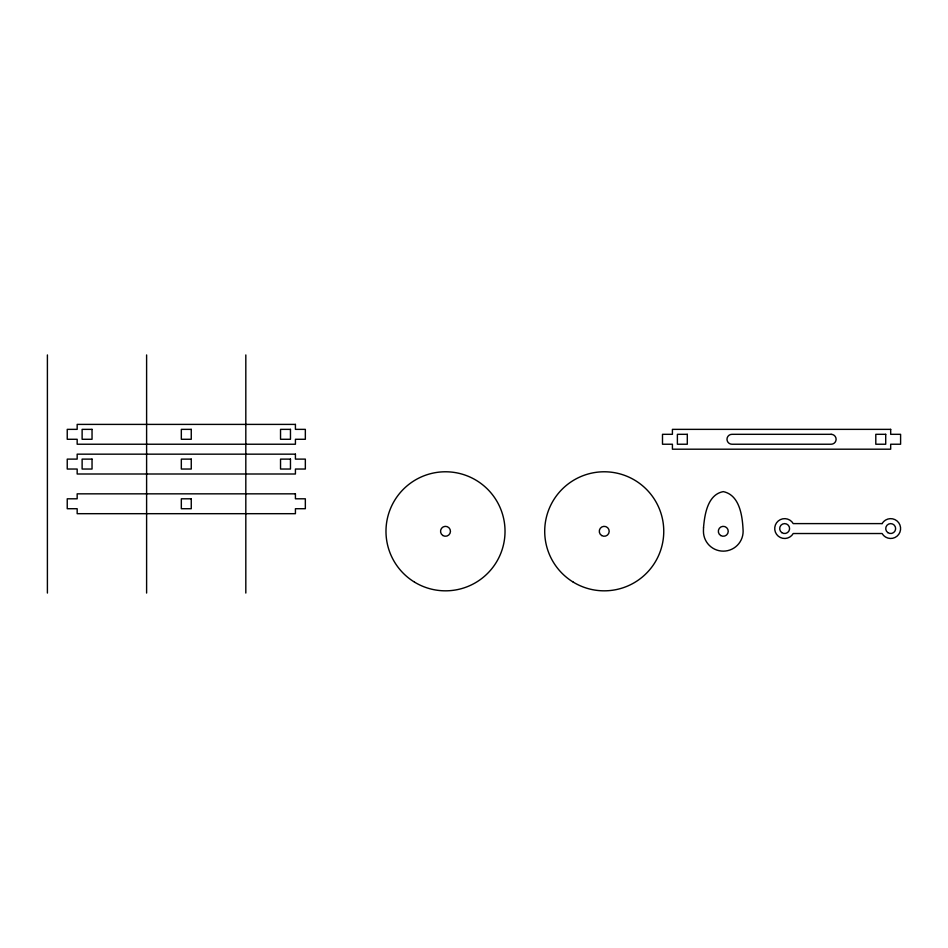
<?xml version="1.0" encoding="UTF-8"?>
<svg xmlns="http://www.w3.org/2000/svg" width="948" height="948" viewBox="0 0 948 948"><rect width="100%" height="100%" fill="white"/><g stroke="black" fill="none" stroke-linecap="round" stroke-linejoin="round"><path stroke-width="1.42" d="M245.816 354.943L245.816 593.057M146.608 354.943L146.608 593.057M47.4 354.943L47.4 593.057M703.523 527.74L703.44 531.307A19.837 19.837 0 0 0 723.288 551.144A19.837 19.837 0 0 0 743.125 531.307C742.568 517.051 740.104 495.105 723.288 491.621C707.635 494.501 704.613 514.515 703.523 527.74M295.421 424.396L77.167 424.396L77.167 429.361L67.237 429.361L67.237 439.279L77.167 439.279L77.167 444.233L295.421 444.233L295.421 439.279L305.339 439.279L305.339 429.361L295.421 429.361L295.421 424.396M92.039 429.361L82.121 429.361L82.121 439.279L92.039 439.279L92.039 429.361M191.259 429.361L181.329 429.361L181.329 439.279L191.259 439.279L191.259 429.361M290.467 429.361L280.537 429.361L280.537 439.279L290.467 439.279L290.467 429.361M890.682 429.361L672.416 429.361L672.416 434.314L662.498 434.314L662.498 444.233L672.416 444.233L672.416 449.198L890.682 449.198L890.682 444.233L900.6 444.233L900.6 434.314L890.682 434.314L890.682 429.361M687.3 434.314L677.382 434.314L677.382 444.233L687.3 444.233L687.3 434.314M831.159 434.314L731.939 434.314A4.965 4.965 0 0 0 726.986 439.279A4.965 4.965 0 0 0 731.939 444.233L831.159 444.233A4.965 4.965 0 0 0 836.112 439.279A4.965 4.965 0 0 0 831.159 434.314M885.716 434.314L875.798 434.314L875.798 444.233L885.716 444.233L885.716 434.314M295.421 454.163L77.167 454.163L77.167 459.116L67.237 459.116L67.237 469.035L77.167 469.035L77.167 474L295.421 474L295.421 469.035L305.339 469.035L305.339 459.116L295.421 459.116L295.421 454.163M92.039 459.116L82.121 459.116L82.121 469.035L92.039 469.035L92.039 459.116M191.259 459.116L181.329 459.116L181.329 469.035L191.259 469.035L191.259 459.116M290.467 459.116L280.537 459.116L280.537 469.035L290.467 469.035L290.467 459.116M295.421 493.837L77.167 493.837L77.167 498.802L67.237 498.802L67.237 508.721L77.167 508.721L77.167 513.686L295.421 513.686L295.421 508.721L305.339 508.721L305.339 498.802L295.421 498.802L295.421 493.837M191.259 498.802L181.329 498.802L181.329 508.721L191.259 508.721L191.259 498.802M882.09 523.604L793.227 523.604A9.918 9.918 0 0 0 778.261 520.962A9.918 9.918 0 0 0 778.261 536.165A9.918 9.918 0 0 0 793.227 533.523L882.09 533.523A9.918 9.918 0 0 0 897.057 536.165A9.918 9.918 0 0 0 897.057 520.962A9.918 9.918 0 0 0 882.09 523.604M573.256 582.131A59.523 59.523 0 0 0 663.742 532.717A59.523 59.523 0 0 0 575.709 479.06A59.523 59.523 0 0 0 573.256 582.131M720.705 535.537A4.965 4.965 0 0 0 728.242 531.425A4.965 4.965 0 0 0 720.907 526.946A4.965 4.965 0 0 0 720.705 535.537M781.78 532.622A4.965 4.965 0 0 0 789.577 529.008A4.965 4.965 0 0 0 782.55 524.066A4.965 4.965 0 0 0 781.78 532.622M887.826 532.622A4.965 4.965 0 0 0 895.623 529.008A4.965 4.965 0 0 0 888.596 524.066A4.965 4.965 0 0 0 887.826 532.622M601.648 535.537A4.965 4.965 0 0 0 609.197 531.425A4.965 4.965 0 0 0 601.861 526.946A4.965 4.965 0 0 0 601.648 535.537M414.525 582.131A59.523 59.523 0 0 0 505.011 532.717A59.523 59.523 0 0 0 416.978 479.06A59.523 59.523 0 0 0 414.525 582.131M442.917 535.537A4.965 4.965 0 0 0 450.454 531.425A4.965 4.965 0 0 0 443.119 526.946A4.965 4.965 0 0 0 442.917 535.537"/></g></svg>
